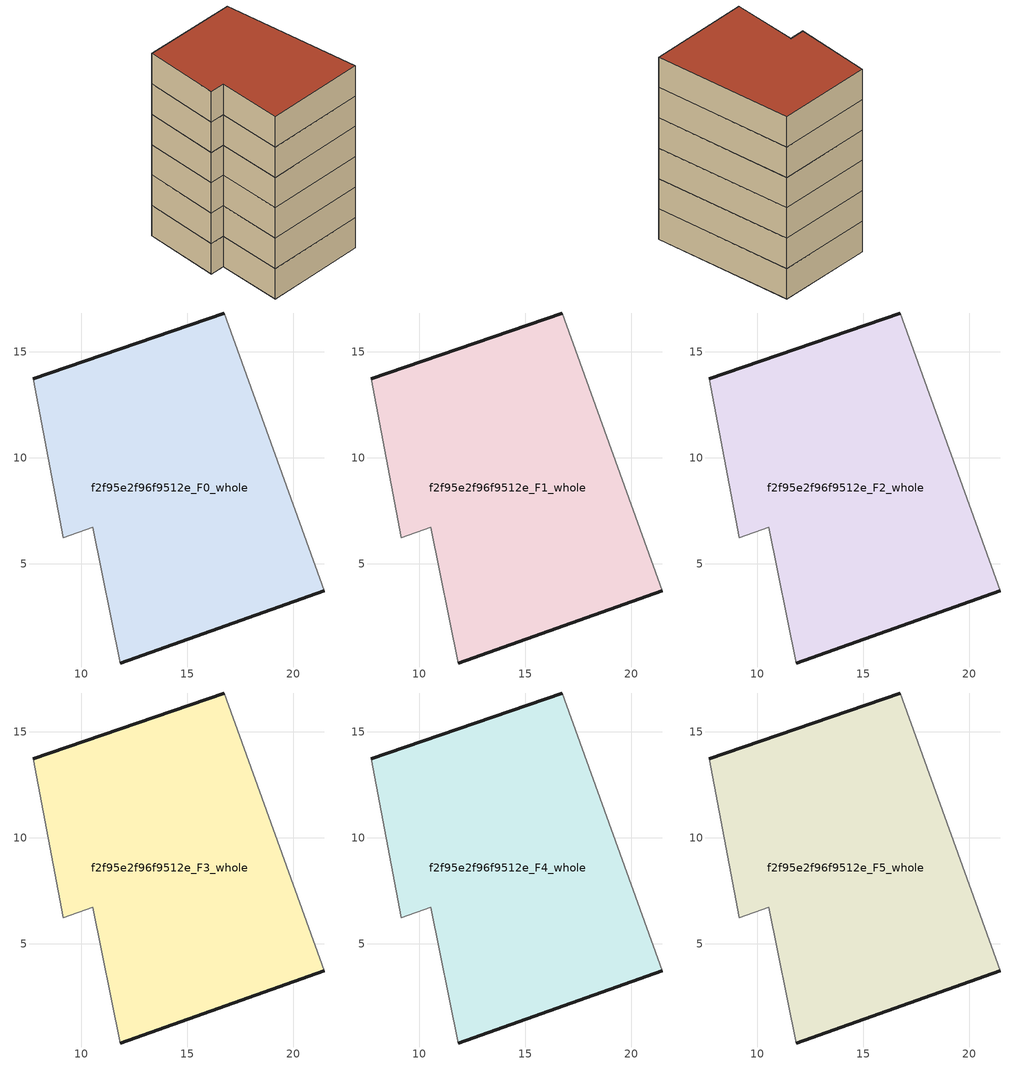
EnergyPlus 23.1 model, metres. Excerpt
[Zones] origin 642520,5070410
f2f95e2f96f9512e_F0_whole
 floor ground (EU_floor_Construction): 21.45,3.72 16.76,16.83 7.74,13.74 9.15,6.23 10.55,6.73 11.84,0.33 z0
 wall outside (EU_wall_Construction): 7.74,13.74 16.76,16.83 / 21.45,3.72 11.84,0.33 z0:3
 wall adiabatic (EU_wall_Construction): 16.76,16.83 21.45,3.72 / 11.84,0.33 10.55,6.73 9.15,6.23 7.74,13.74 z0:3
f2f95e2f96f9512e_F1_whole
 floor to f2f95e2f96f9512e_F0_whole (EU_floor_Construction): 21.45,3.72 16.75,16.83 7.74,13.74 9.15,6.23 10.54,6.73 11.84,0.33 z3
 wall outside (EU_wall_Construction): 7.74,13.74 16.76,16.83 / 21.45,3.72 11.84,0.33 z3:6
 wall adiabatic (EU_wall_Construction): 16.76,16.83 21.45,3.72 / 11.84,0.33 10.55,6.73 9.15,6.23 7.74,13.74 z3:6
f2f95e2f96f9512e_F2_whole
 floor to f2f95e2f96f9512e_F1_whole (EU_floor_Construction): 21.45,3.72 16.75,16.83 7.74,13.74 9.15,6.23 10.54,6.73 11.84,0.33 z6
 wall outside (EU_wall_Construction): 7.74,13.74 16.76,16.83 / 21.45,3.72 11.84,0.33 z6:9
 wall adiabatic (EU_wall_Construction): 16.76,16.83 21.45,3.72 / 11.84,0.33 10.55,6.73 9.15,6.23 7.74,13.74 z6:9
f2f95e2f96f9512e_F3_whole
 floor to f2f95e2f96f9512e_F2_whole (EU_floor_Construction): 21.45,3.72 16.75,16.83 7.74,13.74 9.15,6.23 10.54,6.73 11.84,0.33 z9
 wall outside (EU_wall_Construction): 7.74,13.74 16.76,16.83 / 21.45,3.72 11.84,0.33 z9:12
 wall adiabatic (EU_wall_Construction): 16.76,16.83 21.45,3.72 / 11.84,0.33 10.55,6.73 9.15,6.23 7.74,13.74 z9:12
f2f95e2f96f9512e_F4_whole
 floor to f2f95e2f96f9512e_F3_whole (EU_floor_Construction): 21.45,3.72 16.75,16.83 7.74,13.74 9.15,6.23 10.54,6.73 11.84,0.33 z12
 wall outside (EU_wall_Construction): 7.74,13.74 16.76,16.83 / 21.45,3.72 11.84,0.33 z12:15
 wall adiabatic (EU_wall_Construction): 16.76,16.83 21.45,3.72 / 11.84,0.33 10.55,6.73 9.15,6.23 7.74,13.74 z12:15
f2f95e2f96f9512e_F5_whole
 floor to f2f95e2f96f9512e_F4_whole (EU_floor_Construction): 21.45,3.72 16.75,16.83 7.74,13.74 9.15,6.23 10.54,6.73 11.84,0.33 z15
 wall outside (EU_wall_Construction): 7.74,13.74 16.76,16.83 / 21.45,3.72 11.84,0.33 z15:18
 wall adiabatic (EU_wall_Construction): 16.76,16.83 21.45,3.72 / 11.84,0.33 10.55,6.73 9.15,6.23 7.74,13.74 z15:18
 roof outside (EU_roof_Construction): 16.76,16.83 21.45,3.72 11.84,0.33 10.55,6.73 9.15,6.23 7.74,13.74 z18
[Building]
EU S2 Campaign: North Axis=0; Terrain=City; Solar Distribution=FullExterior
[Site:Location]
Lyon-Bron: Latitude=45.75; Longitude=5; Time Zone=1; Elevation=198
[SizingPeriod:WeatherFileDays]
AnnualSizingPeriod: Begin Month=1; Begin Day of Month=1; End Month=12; End Day of Month=31; Day of Week for Start Day=Monday; Use Weather File Daylight Saving Period=No; Use Weather File Rain and Snow Indicators=No
[MATERIAL]
EU_InternalMass_Material: Roughness=MediumRough; Thickness=0.1; Conductivity=1; Density=1800; Specific Heat=900; Thermal Absorptance=0.9; Solar Absorptance=0.7; Visible Absorptance=0.7
[MATERIAL:NOMASS] Roughness=MediumRough; Thermal Absorptance=0.9; Solar Absorptance=0.7; Visible Absorptance=0.7
Name | Thermal Resistance
EU_wall_NoMass | 0.776494
EU_roof_NoMass | 0.486893
EU_floor_NoMass | 0.421597
[CONSTRUCTION]
EU_wall_Construction: EU_wall_NoMass
EU_roof_Construction: EU_roof_NoMass
EU_floor_Construction: EU_floor_NoMass
EU_InternalMass_Construction: EU_InternalMass_Material
[ZONE] Type=1; Multiplier=1; Ceiling Height=autocalculate; Floor Area=autocalculate; Part of Total Floor Area=Yes
Name | Volume
f2f95e2f96f9512e_F0_whole | 416.821
f2f95e2f96f9512e_F1_whole; f2f95e2f96f9512e_F2_whole; f2f95e2f96f9512e_F3_whole; f2f95e2f96f9512e_F4_whole; f2f95e2f96f9512e_F5_whole | 416.822
[INTERNALMASS] Construction=EU_InternalMass_Construction; Surface Area=138.94
Name | Zone or ZoneList
f2f95e2f96f9512e_F0_whole_EU_InternalMass | f2f95e2f96f9512e_F0_whole
f2f95e2f96f9512e_F1_whole_EU_InternalMass | f2f95e2f96f9512e_F1_whole
f2f95e2f96f9512e_F2_whole_EU_InternalMass | f2f95e2f96f9512e_F2_whole
f2f95e2f96f9512e_F3_whole_EU_InternalMass | f2f95e2f96f9512e_F3_whole
f2f95e2f96f9512e_F4_whole_EU_InternalMass | f2f95e2f96f9512e_F4_whole
f2f95e2f96f9512e_F5_whole_EU_InternalMass | f2f95e2f96f9512e_F5_whole
[OTHEREQUIPMENT] Fuel Type=Electricity; Design Level Calculation Method=Watts/Area; Power per Zone Floor Area=1; Fraction Latent=0; Fraction Radiant=0; Fraction Lost=0; Carbon Dioxide Generation Rate=0; EndUse Subcategory=EU_Step8_InternalGains
Name | Zone or ZoneList or Space or SpaceList | Schedule
EU_Step8_InternalGain_f2f95e2f96f9512e_F0_whole_f000 | f2f95e2f96f9512e_F0_whole | EU_Step8_GainSchedule_f2f95e2f96f9512e_F0_whole_f000
EU_Step8_InternalGain_f2f95e2f96f9512e_F1_whole_f000 | f2f95e2f96f9512e_F1_whole | EU_Step8_GainSchedule_f2f95e2f96f9512e_F1_whole_f000
EU_Step8_InternalGain_f2f95e2f96f9512e_F2_whole_f000 | f2f95e2f96f9512e_F2_whole | EU_Step8_GainSchedule_f2f95e2f96f9512e_F2_whole_f000
EU_Step8_InternalGain_f2f95e2f96f9512e_F3_whole_f000 | f2f95e2f96f9512e_F3_whole | EU_Step8_GainSchedule_f2f95e2f96f9512e_F3_whole_f000
EU_Step8_InternalGain_f2f95e2f96f9512e_F4_whole_f000 | f2f95e2f96f9512e_F4_whole | EU_Step8_GainSchedule_f2f95e2f96f9512e_F4_whole_f000
EU_Step8_InternalGain_f2f95e2f96f9512e_F5_whole_f000 | f2f95e2f96f9512e_F5_whole | EU_Step8_GainSchedule_f2f95e2f96f9512e_F5_whole_f000
[ZONEVENTILATION:DESIGNFLOWRATE] Schedule=EU_AlwaysOn; Design Flow Rate Calculation Method=AirChanges/Hour; Air Changes per Hour=0.693814; Ventilation Type=Natural; Fan Pressure Rise=0; Fan Total Efficiency=1; Constant Term Coefficient=1; Temperature Term Coefficient=0; Velocity Term Coefficient=0; Velocity Squared Term Coefficient=0; Minimum Indoor Temperature=-100; Maximum Indoor Temperature=100; Delta Temperature=-100; Minimum Outdoor Temperature=-100; Maximum Outdoor Temperature=100; Maximum Wind Speed=40
Name | Zone or ZoneList or Space or SpaceList
EU_ConstantAir_f2f95e2f96f9512e_F0_whole | f2f95e2f96f9512e_F0_whole
EU_ConstantAir_f2f95e2f96f9512e_F1_whole | f2f95e2f96f9512e_F1_whole
EU_ConstantAir_f2f95e2f96f9512e_F2_whole | f2f95e2f96f9512e_F2_whole
EU_ConstantAir_f2f95e2f96f9512e_F3_whole | f2f95e2f96f9512e_F3_whole
EU_ConstantAir_f2f95e2f96f9512e_F4_whole | f2f95e2f96f9512e_F4_whole
EU_ConstantAir_f2f95e2f96f9512e_F5_whole | f2f95e2f96f9512e_F5_whole
[HVACTEMPLATE:THERMOSTAT] Constant Heating Setpoint=20; Constant Cooling Setpoint=50
EU_HeatOnly_f2f95e2f96f9512e_F0_whole; EU_HeatOnly_f2f95e2f96f9512e_F1_whole; EU_HeatOnly_f2f95e2f96f9512e_F2_whole; EU_HeatOnly_f2f95e2f96f9512e_F3_whole; EU_HeatOnly_f2f95e2f96f9512e_F4_whole; EU_HeatOnly_f2f95e2f96f9512e_F5_whole
[HVACTEMPLATE:ZONE:IDEALLOADSAIRSYSTEM] System Availability Schedule=EU_AlwaysOn; Maximum Heating Supply Air Temperature=50; Minimum Cooling Supply Air Temperature=13; Maximum Heating Supply Air Humidity Ratio=0.0156; Minimum Cooling Supply Air Humidity Ratio=0.0077; Heating Limit=NoLimit; Cooling Limit=NoLimit; Heating Availability Schedule=EU_AlwaysOn; Cooling Availability Schedule=EU_CoolingOff; Dehumidification Control Type=ConstantSensibleHeatRatio; Cooling Sensible Heat Ratio=0.7; Dehumidification Setpoint=60; Humidification Control Type=None; Humidification Setpoint=30; Outdoor Air Method=None; Outdoor Air Flow Rate per Person=0.00944; Outdoor Air Flow Rate per Zone Floor Area=0; Outdoor Air Flow Rate per Zone=0; Demand Controlled Ventilation Type=None; Outdoor Air Economizer Type=NoEconomizer; Heat Recovery Type=None; Sensible Heat Recovery Effectiveness=0.7; Latent Heat Recovery Effectiveness=0.65
Name | Template Thermostat
f2f95e2f96f9512e_F0_whole | EU_HeatOnly_f2f95e2f96f9512e_F0_whole
f2f95e2f96f9512e_F1_whole | EU_HeatOnly_f2f95e2f96f9512e_F1_whole
f2f95e2f96f9512e_F2_whole | EU_HeatOnly_f2f95e2f96f9512e_F2_whole
f2f95e2f96f9512e_F3_whole | EU_HeatOnly_f2f95e2f96f9512e_F3_whole
f2f95e2f96f9512e_F4_whole | EU_HeatOnly_f2f95e2f96f9512e_F4_whole
f2f95e2f96f9512e_F5_whole | EU_HeatOnly_f2f95e2f96f9512e_F5_whole
[SIZING:ZONE] Zone Cooling Design Supply Air Temperature Input Method=SupplyAirTemperature; Zone Cooling Design Supply Air Temperature=13; Zone Heating Design Supply Air Temperature Input Method=SupplyAirTemperature; Zone Heating Design Supply Air Temperature=50; Zone Cooling Design Supply Air Humidity Ratio=0.008; Zone Heating Design Supply Air Humidity Ratio=0.008; Cooling Design Air Flow Method=DesignDay; Cooling Design Air Flow Rate=0; Cooling Minimum Air Flow per Zone Floor Area=0.000762; Cooling Minimum Air Flow=0; Cooling Minimum Air Flow Fraction=0.2; Heating Design Air Flow Method=DesignDay; Heating Design Air Flow Rate=0; Heating Maximum Air Flow per Zone Floor Area=0.002032; Heating Maximum Air Flow=0.141576; Heating Maximum Air Flow Fraction=0.3; Account for Dedicated Outdoor Air System=No; Dedicated Outdoor Air System Control Strategy=NeutralSupplyAir; Dedicated Outdoor Air Low Setpoint Temperature for Design=autosize; Dedicated Outdoor Air High Setpoint Temperature for Design=autosize; Zone Load Sizing Method=Sensible Load Only No Latent Load; Zone Latent Cooling Design Supply Air Humidity Ratio Input Method=HumidityRatioDifference; Zone Cooling Design Supply Air Humidity Ratio Difference=0.005; Zone Latent Heating Design Supply Air Humidity Ratio Input Method=HumidityRatioDifference; Zone Humidification Design Supply Air Humidity Ratio Difference=0.005
f2f95e2f96f9512e_F0_whole; f2f95e2f96f9512e_F1_whole; f2f95e2f96f9512e_F2_whole; f2f95e2f96f9512e_F3_whole; f2f95e2f96f9512e_F4_whole; f2f95e2f96f9512e_F5_whole
[SCHEDULE:CONSTANT]
Name | Hourly Value
EU_AlwaysOn | 1
EU_CoolingOff | 0
[SCHEDULE:FILE] Column Number=1; Rows to Skip at Top=0; Number of Hours of Data=8760; Column Separator=Comma; Interpolate to Timestep=No; Minutes per Item=60; Adjust Schedule for Daylight Savings=Yes
Name | File
EU_Step8_GainSchedule_f2f95e2f96f9512e_F0_whole_f000 | ../../schedules/f2f95e2f96f9512e/f2f95e2f96f9512e_F0_whole_f000_gain.csv
EU_Step8_GainSchedule_f2f95e2f96f9512e_F1_whole_f000 | ../../schedules/f2f95e2f96f9512e/f2f95e2f96f9512e_F1_whole_f000_gain.csv
EU_Step8_GainSchedule_f2f95e2f96f9512e_F2_whole_f000 | ../../schedules/f2f95e2f96f9512e/f2f95e2f96f9512e_F2_whole_f000_gain.csv
EU_Step8_GainSchedule_f2f95e2f96f9512e_F3_whole_f000 | ../../schedules/f2f95e2f96f9512e/f2f95e2f96f9512e_F3_whole_f000_gain.csv
EU_Step8_GainSchedule_f2f95e2f96f9512e_F4_whole_f000 | ../../schedules/f2f95e2f96f9512e/f2f95e2f96f9512e_F4_whole_f000_gain.csv
EU_Step8_GainSchedule_f2f95e2f96f9512e_F5_whole_f000 | ../../schedules/f2f95e2f96f9512e/f2f95e2f96f9512e_F5_whole_f000_gain.csv
